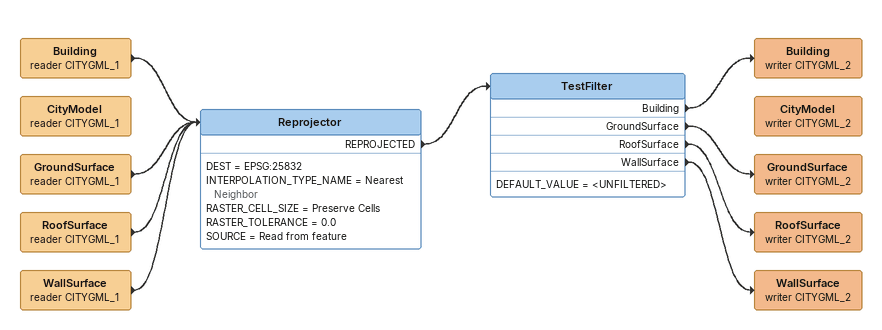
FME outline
Building (reader CITYGML_1)
    -> Reprojector
CityModel (reader CITYGML_1)
GroundSurface (reader CITYGML_1)
    -> Reprojector
RoofSurface (reader CITYGML_1)
    -> Reprojector
WallSurface (reader CITYGML_1)
    -> Reprojector
Reprojector
    DEST = EPSG:25832
    INTERPOLATION_TYPE_NAME = Nearest Neighbor
    RASTER_CELL_SIZE = Preserve Cells
    RASTER_TOLERANCE = 0.0
    SOURCE = Read from feature
    REPROJECTED -> TestFilter
TestFilter
    DEFAULT_VALUE = <UNFILTERED>
    Building -> Building (writer CITYGML_2)
    GroundSurface -> GroundSurface (writer CITYGML_2)
    RoofSurface -> RoofSurface (writer CITYGML_2)
    WallSurface -> WallSurface (writer CITYGML_2)
Building (writer CITYGML_2)
GroundSurface (writer CITYGML_2)
RoofSurface (writer CITYGML_2)
WallSurface (writer CITYGML_2)
CityModel (writer CITYGML_2)
